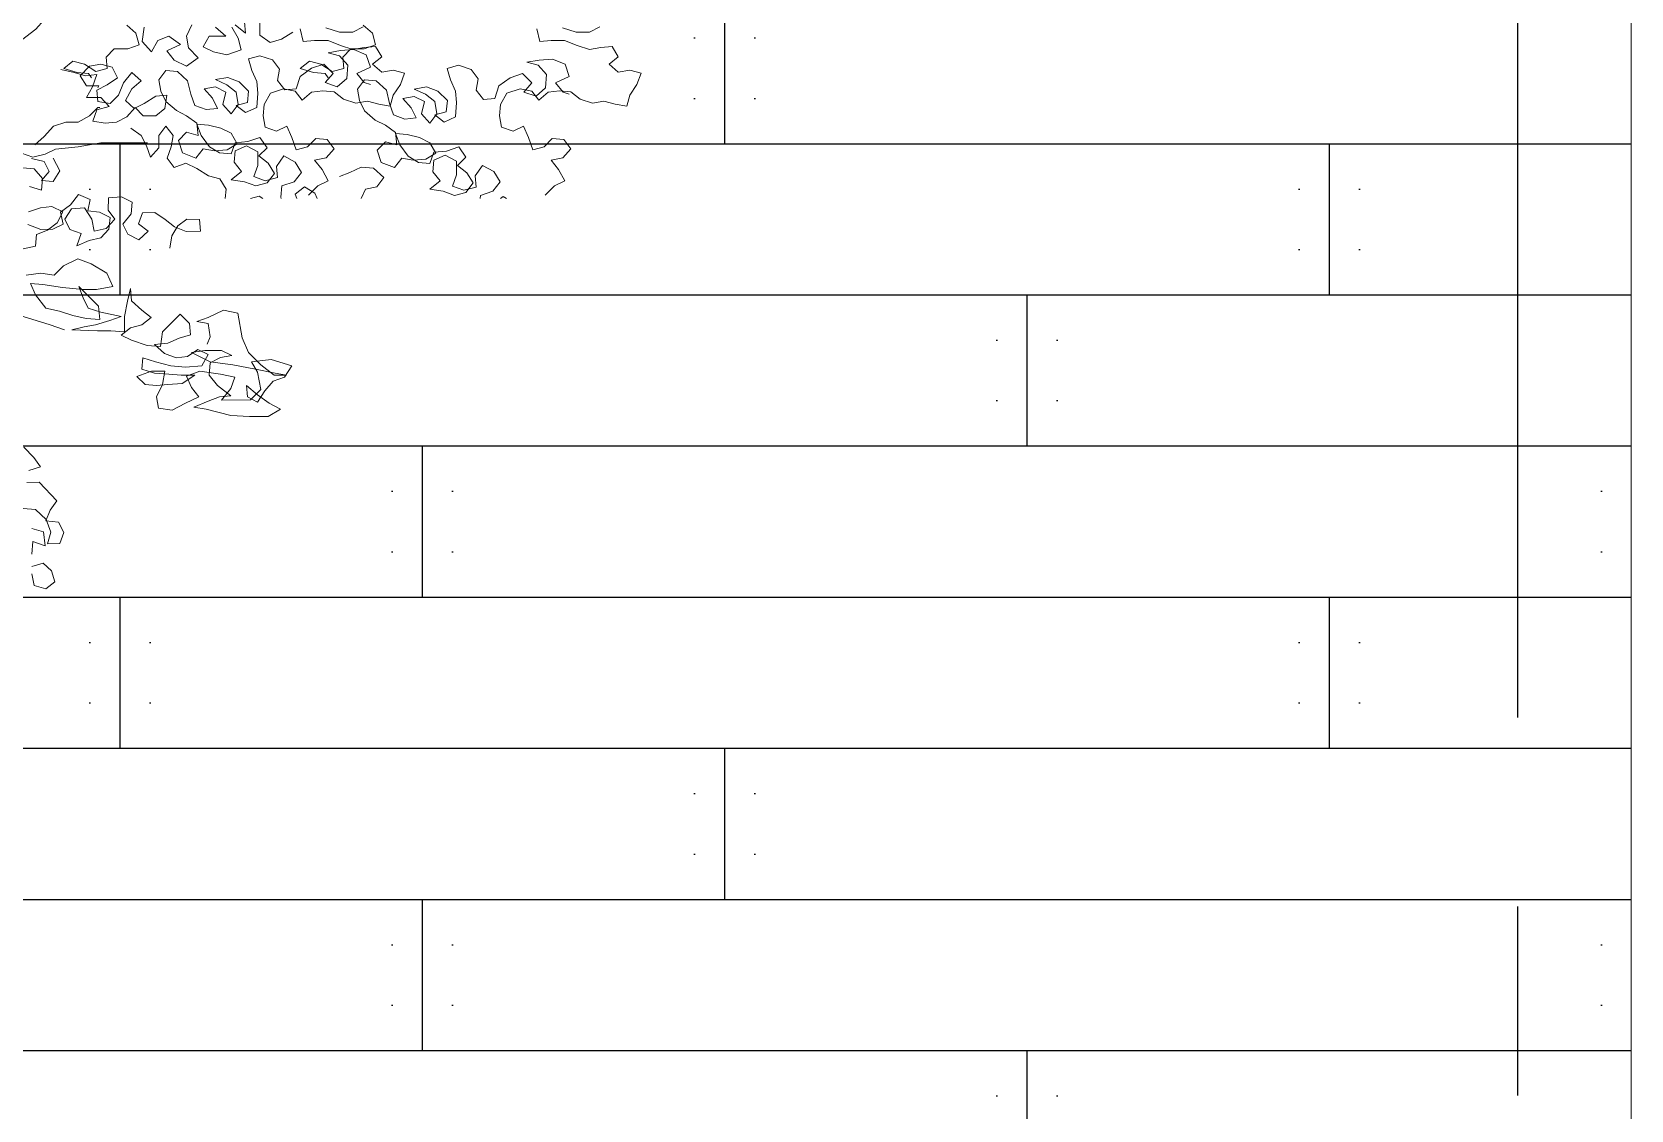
# Model space of a CAD drawing. Header units: metres. Extents: x -58 to 722, y -1100 to 345.
# Drawn here: x 243.281 to 244.339, y -483.46 to -482.747 of the extents above; entities that cross this region are included whole.
import ezdxf

# ---------------------------------------------------------------- set-up
doc = ezdxf.new("R2010")
doc.units = ezdxf.units.M
doc.header["$MEASUREMENT"] = 0
doc.linetypes.add('CENTER2', pattern=[1.125, 0.75, -0.125, 0.125, -0.125])
doc.linetypes.add('CENTERX2', pattern=[4, 2.5, -0.5, 0.5, -0.5])
doc.layers.add('FSR_ARQ_006ARBOLES', color=74, linetype='Continuous', lineweight=0)
doc.layers.add('muro bajo', color=33, linetype='Continuous', lineweight=9)
doc.layers.add('FSR_ARQ_008MOBILIARIO', color=115, linetype='Continuous')
doc.layers.add('FSR_ARQ_016EJES', color=135, linetype='CENTER2')

# ---------------------------------------------------------------- blocks, each defined once
blk = doc.blocks.new('arboles fsr 01')
at = {"layer": 'FSR_ARQ_006ARBOLES'}
for points in [[(185.8405, -35.4976), (185.8341, -35.4911), (185.8269, -35.4876), (185.8312, -35.4797), (185.8362, -35.4733), (185.8283, -35.4718), (185.8226, -35.4654), (185.8276, -35.4589), (185.8355, -35.4582), (185.8412, -35.464), (185.8491, -35.4661), (185.852, -35.4575), (185.8555, -35.4497), (185.8627, -35.4533), (185.8706, -35.4504), (185.872, -35.4425), (185.8713, -35.4347), (185.867, -35.4268), (185.8577, -35.4239), (185.8498, -35.4254), (185.8448, -35.4318), (185.8384, -35.4261), (185.8305, -35.4253), (185.8227, -35.426), (185.8162, -35.431), (185.8076, -35.4339), (185.7998, -35.4325), (185.7919, -35.4346), (185.784, -35.436), (185.7819, -35.4282), (185.7769, -35.421), (185.774, -35.4131), (185.7819, -35.411), (185.7898, -35.4124), (185.7962, -35.4067), (185.7898, -35.4017), (185.7941, -35.3946), (185.802, -35.3953), (185.8098, -35.3967), (185.8184, -35.3939), (185.827, -35.3903), (185.8363, -35.3903), (185.8442, -35.391), (185.8463, -35.3824)], [(185.8284, -35.3817), (185.8191, -35.3846), (185.8098, -35.3846), (185.8027, -35.381)], [(185.9665, -35.3797), (185.96, -35.3854), (185.9579, -35.3933), (185.9657, -35.3961), (185.975, -35.3961), (185.9807, -35.4019), (185.98, -35.4097), (185.9879, -35.4119), (185.9958, -35.4069), (186.0036, -35.4048), (186.0101, -35.4098), (186.0008, -35.4126), (185.9929, -35.4133), (185.9907, -35.4162)], [(186.0043, -35.4976), (185.9979, -35.4911), (185.9907, -35.4876), (185.995, -35.4797), (186.0001, -35.4733), (185.9922, -35.4718), (185.9865, -35.4654), (185.9915, -35.4589), (185.9993, -35.4582), (186.0051, -35.464), (186.0129, -35.4661), (186.0158, -35.4575), (186.0194, -35.4497), (186.0265, -35.4533), (186.0344, -35.4504), (186.0358, -35.4425), (186.0351, -35.4347), (186.0308, -35.4268), (186.0216, -35.4239), (186.0137, -35.4254), (186.0087, -35.4318), (186.0022, -35.4261), (185.9944, -35.4253), (185.9865, -35.426), (185.9801, -35.431), (185.9715, -35.4339), (185.9636, -35.4325), (185.9557, -35.4346), (185.9479, -35.436), (185.9457, -35.4282), (185.9407, -35.421), (185.9379, -35.4131), (185.9458, -35.411), (185.9536, -35.4124), (185.9601, -35.4067), (185.9536, -35.4017), (185.9579, -35.3946), (185.9658, -35.3953), (185.9737, -35.3967), (185.9822, -35.3939), (185.9908, -35.3903), (186.0001, -35.3903), (186.008, -35.391), (186.0101, -35.3824)], [(185.9923, -35.3817), (185.983, -35.3846), (185.9737, -35.3846), (185.9665, -35.381)], [(186.1303, -35.3797), (186.1239, -35.3854), (186.1217, -35.3933), (186.1296, -35.3961), (186.1389, -35.3961), (186.1446, -35.4019), (186.1439, -35.4097), (186.1517, -35.4119), (186.1596, -35.4069), (186.1675, -35.4048), (186.1739, -35.4098), (186.1646, -35.4126), (186.1567, -35.4133), (186.1546, -35.4162)], [(186.0152, -35.3846), (186.023, -35.3896), (186.0309, -35.3918), (186.038, -35.3868), (186.038, -35.3782)], [(186.0488, -35.3775), (186.048, -35.3853), (186.0552, -35.3796)], [(186.0574, -35.3811), (186.0531, -35.3889), (186.0509, -35.3968), (186.0609, -35.4004), (186.0702, -35.3982), (186.0774, -35.3947), (186.0731, -35.3875), (186.0616, -35.3875), (186.0688, -35.3811)], [(186.0852, -35.3796), (186.0888, -35.3875), (186.0874, -35.3954), (186.0809, -35.4025), (186.0888, -35.4083), (186.0974, -35.404), (186.1024, -35.3975), (186.0931, -35.3932), (186.101, -35.3875), (186.1088, -35.3904), (186.1131, -35.3983), (186.1196, -35.3911), (186.1181, -35.3811)], [(185.8855, -35.4998), (185.8853, -35.4977), (185.8767, -35.4948), (185.8717, -35.4884), (185.876, -35.4812), (185.8839, -35.477), (185.8889, -35.4841), (185.8882, -35.492), (185.8967, -35.4941), (185.9046, -35.4913), (185.9018, -35.4834), (185.9018, -35.4741), (185.9096, -35.4698), (185.9175, -35.4734), (185.9182, -35.4813), (185.9132, -35.4877), (185.9203, -35.4934), (185.911, -35.4949), (185.9032, -35.4977), (185.8953, -35.4956), (185.8903, -35.4891), (185.8946, -35.482), (185.9011, -35.477), (185.8953, -35.4713), (185.9003, -35.4641), (185.9089, -35.467), (185.9175, -35.4677), (185.9204, -35.4756), (185.9282, -35.4749), (185.9354, -35.4706), (185.9411, -35.4627), (185.944, -35.4548), (185.9361, -35.4556), (185.9275, -35.4577), (185.9204, -35.4613), (185.9161, -35.4684), (185.9232, -35.4727), (185.9318, -35.4734), (185.9397, -35.472), (185.9447, -35.4784), (185.954, -35.4749), (185.9568, -35.4663), (185.9511, -35.4606), (185.9433, -35.4627), (185.944, -35.4541), (185.9511, -35.4491), (185.9583, -35.4456), (185.9655, -35.4391), (185.969, -35.432), (185.9705, -35.4241), (185.9655, -35.4177), (185.9576, -35.4184), (185.9504, -35.4248), (185.9483, -35.4341), (185.9454, -35.442), (185.9376, -35.4448), (185.9297, -35.4441), (185.9333, -35.437), (185.939, -35.4305), (185.9311, -35.4291), (185.924, -35.4327), (185.9261, -35.4412), (185.9204, -35.4477), (185.9154, -35.4412), (185.9168, -35.4327), (185.9233, -35.4277), (185.9311, -35.4241), (185.9226, -35.4226), (185.9147, -35.4255), (185.9082, -35.4319), (185.909, -35.4398), (185.9168, -35.4419), (185.9104, -35.4469), (185.9025, -35.4434), (185.9018, -35.4334), (185.9025, -35.4255), (185.9061, -35.4176), (185.9083, -35.4098), (185.9004, -35.4076), (185.8918, -35.4105), (185.8868, -35.4169), (185.8882, -35.4248), (185.8832, -35.4312), (185.8753, -35.4305), (185.8725, -35.4219), (185.8646, -35.4162), (185.8561, -35.4133), (185.8496, -35.4197), (185.8553, -35.4262), (185.8467, -35.429), (185.8403, -35.4233), (185.8396, -35.414), (185.8453, -35.4076), (185.8532, -35.4054), (185.8446, -35.404), (185.8353, -35.4033), (185.8267, -35.4068), (185.8239, -35.4154), (185.8332, -35.4197), (185.8281, -35.4261), (185.8239, -35.4276)], [(186.0232, -35.4998), (186.0236, -35.499), (186.0229, -35.4912), (186.0143, -35.4883), (186.0093, -35.4819), (186.0136, -35.4747), (186.0215, -35.4704), (186.0265, -35.4776), (186.0258, -35.4854), (186.0344, -35.4876), (186.0422, -35.4847), (186.0394, -35.4769), (186.0394, -35.4676), (186.0473, -35.4633), (186.0551, -35.4669), (186.0558, -35.4747), (186.0508, -35.4812), (186.058, -35.4869), (186.0487, -35.4883), (186.0408, -35.4912), (186.0329, -35.489), (186.0279, -35.4826), (186.0322, -35.4754), (186.0387, -35.4704), (186.033, -35.4647), (186.038, -35.4576), (186.0465, -35.4604), (186.0551, -35.4612), (186.058, -35.469), (186.0659, -35.4683), (186.073, -35.464), (186.0787, -35.4562), (186.0816, -35.4483), (186.0737, -35.449), (186.0652, -35.4511), (186.058, -35.4547), (186.0537, -35.4619), (186.0608, -35.4662), (186.0694, -35.4669), (186.0773, -35.4655), (186.0823, -35.4719), (186.0916, -35.4683), (186.0945, -35.4598), (186.0888, -35.454), (186.0809, -35.4562), (186.0816, -35.4476), (186.0888, -35.4426), (186.0959, -35.439), (186.1031, -35.4326), (186.1067, -35.4254), (186.1081, -35.4176), (186.1031, -35.4111), (186.0952, -35.4118), (186.0881, -35.4183), (186.0859, -35.4276), (186.083, -35.4354), (186.0752, -35.4383), (186.0673, -35.4376), (186.0709, -35.4304), (186.0766, -35.424), (186.0688, -35.4225), (186.0616, -35.4261), (186.0637, -35.4347), (186.058, -35.4411), (186.053, -35.4347), (186.0544, -35.4261), (186.0609, -35.4211), (186.0688, -35.4175), (186.0602, -35.4161), (186.0523, -35.419), (186.0459, -35.4254), (186.0466, -35.4333), (186.0544, -35.4354), (186.048, -35.4404), (186.0401, -35.4368), (186.0394, -35.4268), (186.0402, -35.4189), (186.0437, -35.4111), (186.0459, -35.4032), (186.038, -35.4011), (186.0294, -35.4039), (186.0244, -35.4103), (186.0258, -35.4182), (186.0208, -35.4246), (186.013, -35.4239), (186.0101, -35.4153), (186.0023, -35.4096), (185.9937, -35.4067), (185.9872, -35.4132), (185.9929, -35.4196), (185.9844, -35.4225), (185.9779, -35.4167), (185.9772, -35.4074), (185.983, -35.401), (185.9908, -35.3989), (185.9822, -35.3974), (185.9729, -35.3967), (185.9644, -35.4003), (185.9615, -35.4089), (185.9708, -35.4132), (185.9658, -35.4196), (185.9615, -35.421)], [(186.176, -35.4105), (186.1667, -35.4126), (186.1589, -35.4148), (186.151, -35.414), (186.1539, -35.4226), (186.1581, -35.4298), (186.1481, -35.4298), (186.1424, -35.4362), (186.151, -35.4384), (186.1538, -35.4462), (186.1453, -35.4476), (186.1374, -35.4469), (186.1302, -35.4433), (186.1245, -35.4369), (186.1188, -35.4426), (186.1102, -35.4426), (186.1038, -35.4376), (186.1024, -35.4283), (186.1102, -35.429), (186.1181, -35.434), (186.1252, -35.4376), (186.131, -35.4319), (186.1267, -35.424), (186.1203, -35.4183), (186.1267, -35.4126), (186.1324, -35.4197), (186.136, -35.4283), (186.1417, -35.4341), (186.1503, -35.4326), (186.151, -35.4248), (186.1439, -35.4212), (186.1367, -35.4162), (186.1403, -35.409), (186.1482, -35.4069), (186.156, -35.4083), (186.1625, -35.4148), (186.1582, -35.4219), (186.1496, -35.4219), (186.1503, -35.4233)], [(186.1274, -35.4512), (186.1202, -35.4562), (186.1166, -35.4634), (186.1138, -35.4712), (186.1081, -35.4648), (186.1081, -35.4562), (186.1031, -35.4498), (186.098, -35.4562), (186.0995, -35.4641), (186.1023, -35.4719), (186.0973, -35.4784), (186.0894, -35.4755), (186.0816, -35.4791), (186.0737, -35.4841), (186.0658, -35.4862), (186.0615, -35.4933), (186.0621, -35.4998)], [(186.1004, -35.5343), (186.099, -35.5258), (186.0949, -35.5189), (186.0886, -35.5141), (186.0799, -35.5145), (186.0791, -35.5225), (186.089, -35.5228), (186.0971, -35.5195), (186.1037, -35.5144), (186.1109, -35.5096), (186.1193, -35.5098), (186.122, -35.5175), (186.1154, -35.5226), (186.1219, -35.5284), (186.1294, -35.5246), (186.133, -35.5176), (186.1272, -35.5106), (186.1264, -35.5025), (186.1339, -35.4987), (186.1428, -35.4993), (186.1432, -35.508), (186.1384, -35.5143), (186.1445, -35.5207), (186.1527, -35.5225), (186.1545, -35.5143), (186.1595, -35.5064), (186.1684, -35.507), (186.1732, -35.5142), (186.1696, -35.5213), (186.1619, -35.524), (186.1649, -35.5327), (186.1563, -35.5289), (186.1481, -35.5272), (186.1426, -35.5211), (186.1418, -35.513), (186.1492, -35.5093), (186.1573, -35.5085), (186.1556, -35.5006), (186.1636, -35.4972), (186.1693, -35.5042), (186.1762, -35.5094), (186.1744, -35.5176), (186.1815, -35.5212), (186.1898, -35.5214), (186.1988, -35.5178)], [(186.1984, -35.5091), (186.19, -35.5063), (186.1821, -35.5055), (186.1746, -35.5092), (186.1784, -35.5167), (186.1852, -35.5219), (186.1927, -35.5249), (186.1935, -35.533), (186.2032, -35.5349)], [(186.1976, -35.4916), (186.1893, -35.494), (186.1885, -35.4859), (186.1943, -35.4794), (186.2024, -35.4786)], [(186.1963, -35.4722), (186.1875, -35.4742), (186.1839, -35.4812), (186.1894, -35.4873), (186.1812, -35.488), (186.1765, -35.4808), (186.1812, -35.472), (186.1813, -35.4719)], [(185.968, -35.4998), (185.965, -35.4933), (185.9571, -35.4918), (185.9521, -35.4854), (185.9593, -35.4789), (185.9679, -35.4782), (185.9757, -35.4818), (185.9829, -35.4847)], [(185.9984, -35.4998), (186, -35.4961), (186.0072, -35.4919), (186.0136, -35.4969), (186.0125, -35.4998)], [(185.8672, -35.4998), (185.8696, -35.4984), (185.8714, -35.4998)], [(186.0446, -35.4998), (186.0386, -35.4983), (186.0359, -35.4998)], [(186.1733, -35.5909), (186.1834, -35.5873), (186.202, -35.5816)], [(186.1998, -35.553), (186.1898, -35.5516), (186.1805, -35.553), (186.1741, -35.5466), (186.1641, -35.5416), (186.1548, -35.5451), (186.1441, -35.5516), (186.1398, -35.5608), (186.1512, -35.563), (186.1605, -35.563), (186.1748, -35.5616), (186.1884, -35.5595), (186.197, -35.5588), (186.1934, -35.5666), (186.1862, -35.5759), (186.1769, -35.578), (186.1676, -35.5809), (186.1583, -35.583), (186.149, -35.5837), (186.1498, -35.5744), (186.1634, -35.5609), (186.1605, -35.5687), (186.1569, -35.5759), (186.1483, -35.5787), (186.134, -35.5816), (186.1419, -35.5845), (186.1519, -35.5873), (186.1598, -35.5888), (186.1683, -35.5909), (186.1505, -35.5916), (186.1412, -35.5916), (186.1319, -35.5923), (186.1319, -35.5816), (186.1297, -35.5709), (186.1276, -35.5623), (186.1269, -35.5708), (186.1197, -35.5773), (186.1133, -35.5823), (186.1197, -35.5873), (186.1276, -35.5894), (186.134, -35.5945), (186.1269, -35.598), (186.1161, -35.6016), (186.1068, -35.6023), (186.1054, -35.5923), (186.0933, -35.5801), (186.0868, -35.5865), (186.0861, -35.5944), (186.094, -35.5966), (186.1018, -35.6001), (186.1111, -35.6009), (186.104, -35.6073), (186.0961, -35.6102), (186.0882, -35.6094), (186.0811, -35.6044), (186.0739, -35.608), (186.0782, -35.6159), (186.0896, -35.6166), (186.0997, -35.6159), (186.1104, -35.613), (186.119, -35.6102), (186.1197, -35.618), (186.1111, -35.6209), (186.1011, -35.6216), (186.0925, -35.6223), (186.0832, -35.6223), (186.0918, -35.628), (186.1018, -35.6288), (186.1097, -35.6295), (186.1175, -35.6288), (186.1233, -35.6231), (186.1132, -35.6195), (186.1039, -35.6195), (186.1054, -35.6288), (186.1097, -35.6373), (186.1082, -35.6452), (186.0989, -35.6466), (186.0896, -35.6416), (186.0803, -35.6373), (186.0853, -35.6309), (186.0889, -35.623), (186.0796, -35.6194), (186.0653, -35.6216), (186.0553, -35.6237), (186.0582, -35.6316), (186.0646, -35.6395), (186.0446, -35.6394), (186.0374, -35.6323), (186.0396, -35.6201), (186.0439, -35.613), (186.0303, -35.6115), (186.016, -35.6158), (186.021, -35.6237), (186.0288, -35.6265), (186.0346, -35.633), (186.0396, -35.6409), (186.0467, -35.6373), (186.0474, -35.6294), (186.0396, -35.6359), (186.0317, -35.6416), (186.0238, -35.6458), (186.0324, -35.6509), (186.0453, -35.6509), (186.0581, -35.6502), (186.0753, -35.6459), (186.0839, -35.6445), (186.0739, -35.6402), (186.066, -35.6373), (186.0582, -35.6366), (186.0675, -35.6294), (186.0732, -35.6223), (186.0725, -35.6137), (186.0653, -35.6101), (186.0575, -35.6087), (186.0646, -35.6051), (186.0761, -35.6051), (186.0854, -35.6066), (186.0725, -35.613), (186.0567, -35.6151), (186.041, -35.618), (186.0274, -35.6208), (186.0196, -35.6222), (186.0281, -35.6223), (186.0374, -35.6151), (186.046, -35.6065), (186.0503, -35.5965), (186.0532, -35.5794), (186.0632, -35.5772), (186.0739, -35.5822), (186.0818, -35.5851), (186.0739, -35.5865), (186.0725, -35.5958), (186.0746, -35.6008)], [(186.1961, -35.7598), (186.1943, -35.768), (186.1863, -35.7703), (186.1801, -35.7655), (186.1823, -35.7578), (186.1882, -35.7525), (186.1959, -35.7548)], [(186.1961, -35.7462), (186.1953, -35.7376), (186.1868, -35.7404), (186.188, -35.7308), (186.196, -35.7285)], [(186.2021, -35.7146), (186.1935, -35.7154), (186.1861, -35.7222), (186.1829, -35.731), (186.1852, -35.739), (186.1766, -35.7388), (186.1738, -35.7313), (186.1776, -35.7241), (186.1862, -35.7232), (186.1834, -35.7158), (186.1786, -35.7093), (186.1908, -35.6963), (186.1994, -35.6965)], [(186.1981, -35.6884), (186.1899, -35.6857), (186.1947, -35.6794), (186.2016, -35.6721)]]:
    blk.add_lwpolyline(points, dxfattribs=at)
at = {"layer": 'FSR_ARQ_006ARBOLES', "color": 35}
for points in [[(186.2339, -35.457), (186.2289, -35.4506), (186.2282, -35.442), (186.2254, -35.4341), (186.2247, -35.4263), (186.2247, -35.4177), (186.2225, -35.4098), (186.219, -35.4027), (186.214, -35.3955), (186.2061, -35.3926), (186.1932, -35.3826), (186.1875, -35.3762), (186.1861, -35.3754)], [(186.1939, -35.4627), (186.1874, -35.457), (186.181, -35.4498), (186.1724, -35.447), (186.1639, -35.4469), (186.156, -35.4427), (186.1503, -35.4369), (186.1488, -35.4369)], [(186.2125, -35.4649), (186.2032, -35.4684), (186.1953, -35.4713), (186.1867, -35.4691), (186.1796, -35.4656), (186.1638, -35.4641), (186.1481, -35.4612), (186.1159, -35.4612)]]:
    blk.add_lwpolyline(points, dxfattribs=at)

msp = doc.modelspace()

# ---------------------------------------------------------------- hatches: boundary and pattern name
at = {"layer": 'FSR_ARQ_008MOBILIARIO', "ltscale": 0.005}
h = msp.add_hatch(dxfattribs=at)
h.set_pattern_fill('BOARDWN', color=256, scale=0.05, pattern_type=2)
h.set_pattern_definition([(0, (241.93889, -478.3208), (0, 0.1), []), (90, (241.9389, -478.3208), (-0.2, 0.2), [0.1, -0.7]), (90, (241.9589, -478.2908), (-0.2, 0.2), [0, -0.04, 0, -0.76]), (90, (242.7189, -478.2908), (-0.2, 0.2), [0, -0.04, 0, -0.76]), (90, (242.3389, -478.2208), (-0.2, 0.2), [0.1, -0.7]), (90, (242.3189, -478.1908), (-0.2, 0.2), [0, -0.04, 0, -0.76]), (90, (242.3589, -478.1908), (-0.2, 0.2), [0, -0.04, 0, -0.76])])
h.paths.add_polyline_path([(244.3386, -482.2444), (241.8386, -482.2544), (241.8386, -484.6514), (244.3386, -484.6514)])

# ---------------------------------------------------------------- linework, layer by layer
at = {"layer": 'FSR_ARQ_016EJES', "linetype": 'CENTERX2', "ltscale": 0.25}
msp.add_line((244.2636, -474.5754), (244.2636, -485.6001), dxfattribs=at)
at = {"layer": 'muro bajo', "ltscale": 0.005}
msp.add_lwpolyline([(244.3386, -482.2714), (244.3386, -484.8314)], dxfattribs=at)

# ---------------------------------------------------------------- block references
at = {"layer": 'FSR_ARQ_006ARBOLES', "xscale": -0.9551441900355857, "yscale": 0.9551441900355857, "zscale": 0.9551441900355857}
msp.add_blockref('arboles fsr 01', (421.1247, -448.9494), dxfattribs=at)

doc.saveas('drawing.dxf')
